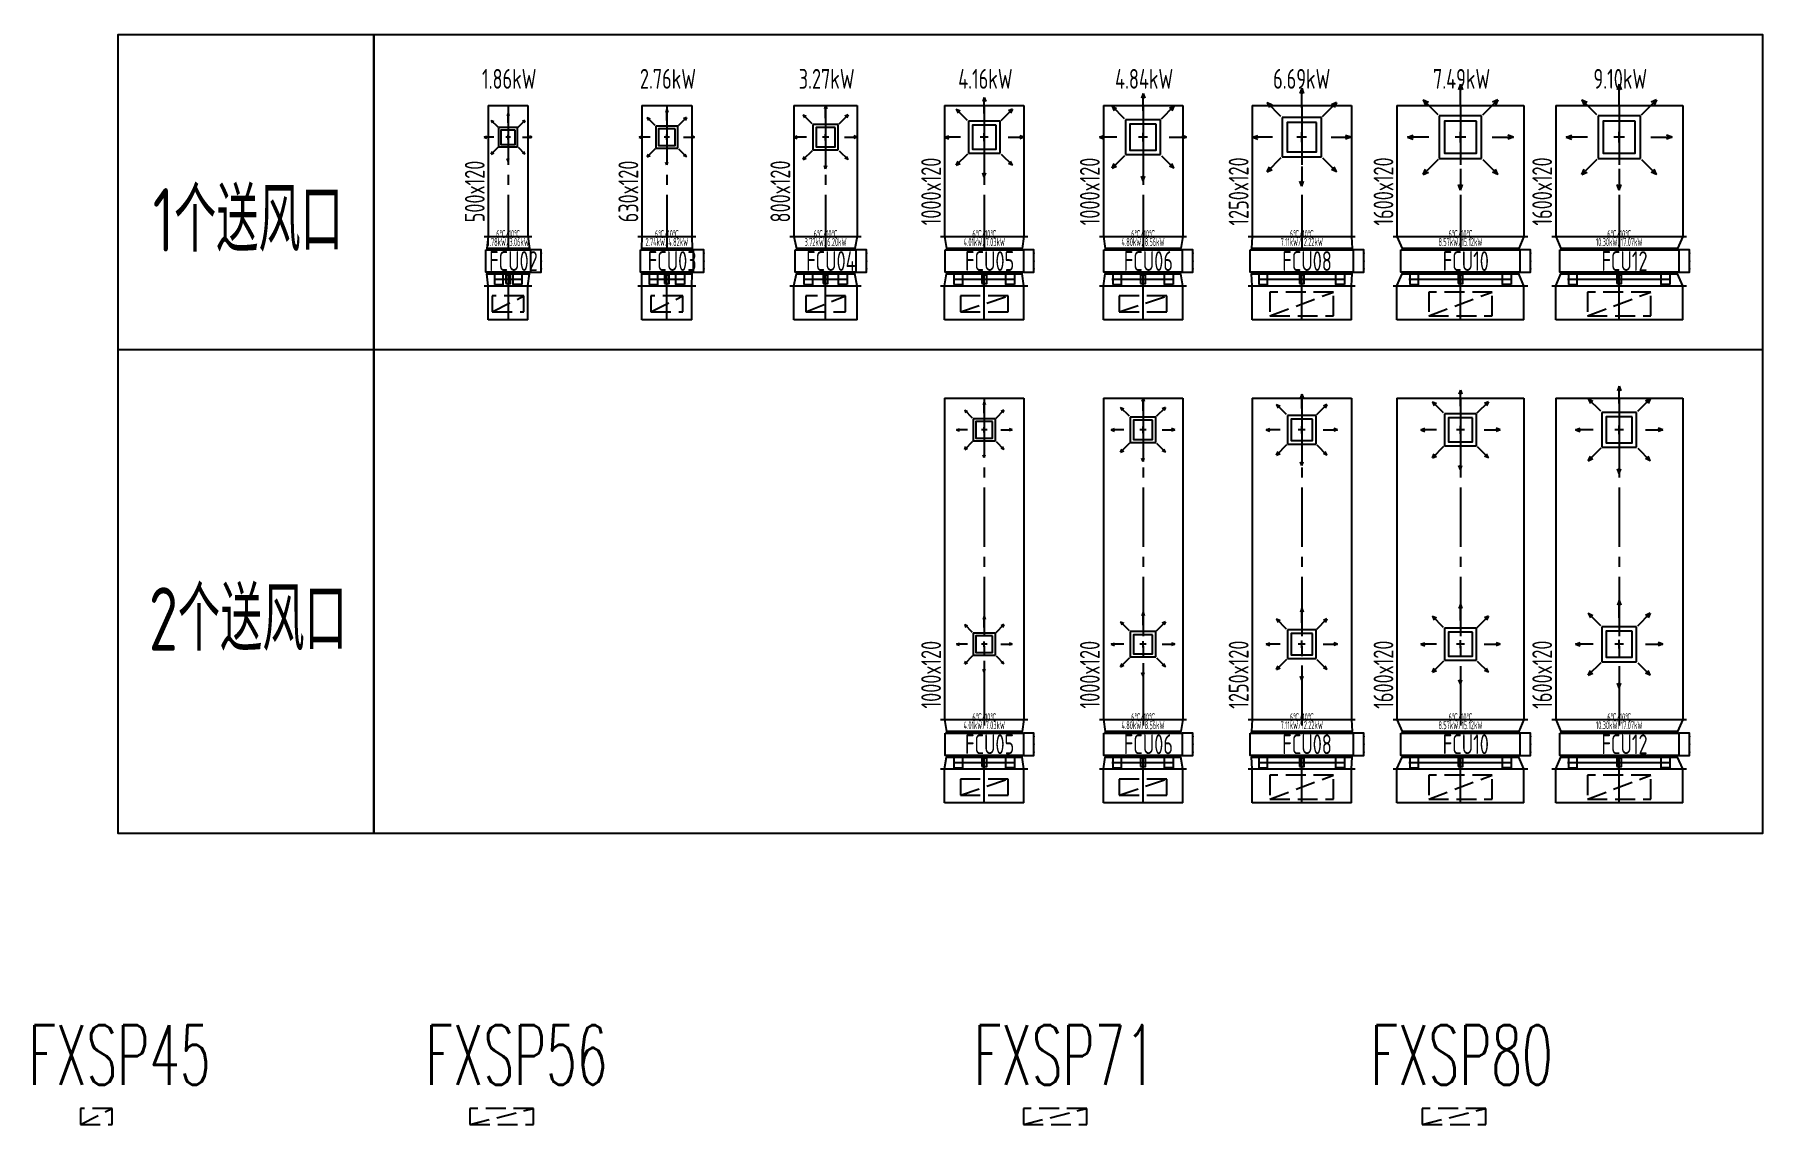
# Model space of a CAD drawing. Extents: x -671963 to 2381076, y -56129 to 1796010.
# Drawn here: x 155897 to 177669, y -41506 to -27779 of the extents above; entities that cross this region are included whole.
import ezdxf
from ezdxf.enums import TextEntityAlignment as Align

# ---------------------------------------------------------------- set-up
doc = ezdxf.new("R2010")
doc.units = 0
doc.header["$LTSCALE"] = 1000
for name, pattern in [('CENTER2', [1.125, 0.75, -0.125, 0.125, -0.125]), ('DASH', [0.35, 0.25, -0.1]), ('HIDDEN', [9.525, 6.35, -3.175])]:
    doc.linetypes.add(name, pattern=pattern)
doc.layers.get('0').update_dxf_attribs({"linetype": 'CONTINUOUS'})
doc.layers.add('AI-注释', color=6, linetype='CONTINUOUS', plot=False)
doc.layers.add('H-DUCT-ACON-MID', color=252, linetype='CENTER2', plot=False)
for name, color, linetype in [('H-DAPP-AAPP', 3, 'CONTINUOUS'), ('H-DAPP-GRIL', 11, 'CONTINUOUS'), ('H-DUCT-ACON', 2, 'CONTINUOUS'), ('H-EQUP-FC', 4, 'CONTINUOUS'), ('M-A-TEXT', 3, 'CONTINUOUS')]:
    doc.layers.add(name, color=color, linetype=linetype)
doc.styles.add('M-TEXT1', font='tj-romans1.shx', dxfattribs={"width": 0.7, "bigfont": 'tj-hztxt1.shx'})
doc.styles.add('TH-STYLE3', font='tssdeng.shx', dxfattribs={"width": 0.8, "bigfont": 'tssdchn.shx'})

# ---------------------------------------------------------------- blocks, each defined once
blk = doc.blocks.new('AI-FCU')
blk.add_line((-182, -388), (182, -388))
for points in [[(-268, -19), (268, -19), (268, 0), (-268, 0)], [(-282, -19), (282, -19), (282, -302), (-282, -302)], [(282, -302), (416, -302), (416, -19), (282, -19)], [(-268, -321), (268, -321), (268, -302), (-268, -302)], [(-172, -456), (-62, -456), (-62, -321), (-172, -321)], [(-30, -441), (30, -441), (30, -336), (-30, -336)], [(172, -456), (62, -456), (62, -321), (172, -321)]]:
    blk.add_lwpolyline(points, close=True)
for p in [(416, -61), (416, -160), (416, -260)]:
    blk.add_point(p)
at = {"color": 3, "style": 'TH-STYLE3', "width": 0.7}
blk.add_text('FCU02', height=250, dxfattribs=at).set_placement((67, -160), align=Align.MIDDLE)
at = {"layer": 'AI-注释', "color": 6, "style": 'TH-STYLE3', "width": 0.5}
for tag, p in [('冷水温差/热水温差', (0, 180)), ('制冷量/制热量', (0, 80))]:
    blk.add_attdef(tag, text='', height=100, dxfattribs=at).set_placement(p, align=Align.MIDDLE)
blk = doc.blocks.new('*U127')
blk.add_line((-232, -388), (232, -388))
for points in [[(-318, -19), (318, -19), (318, 0), (-318, 0)], [(-332, -19), (332, -19), (332, -302), (-332, -302)], [(332, -302), (466, -302), (466, -19), (332, -19)], [(-318, -321), (318, -321), (318, -302), (-318, -302)], [(-222, -456), (-112, -456), (-112, -321), (-222, -321)], [(-30, -441), (30, -441), (30, -336), (-30, -336)], [(222, -456), (112, -456), (112, -321), (222, -321)]]:
    blk.add_lwpolyline(points, close=True)
for p in [(466, -61), (466, -160), (466, -260)]:
    blk.add_point(p)
at = {"color": 3, "style": 'TH-STYLE3', "width": 0.7}
blk.add_text('FCU03', height=250, dxfattribs=at).set_placement((67, -160), align=Align.MIDDLE)
at = {"layer": 'AI-注释', "color": 6, "style": 'TH-STYLE3', "width": 0.5}
for tag, p in [('冷水温差/热水温差', (0, 180)), ('制冷量/制热量', (0, 80))]:
    blk.add_attdef(tag, text='', height=100, dxfattribs=at).set_placement(p, align=Align.MIDDLE)
blk = doc.blocks.new('*U128')
blk.add_line((-282, -388), (282, -388))
for points in [[(-368, -19), (368, -19), (368, 0), (-368, 0)], [(-382, -19), (382, -19), (382, -302), (-382, -302)], [(382, -302), (516, -302), (516, -19), (382, -19)], [(-368, -321), (368, -321), (368, -302), (-368, -302)], [(-272, -456), (-162, -456), (-162, -321), (-272, -321)], [(-30, -441), (30, -441), (30, -336), (-30, -336)], [(272, -456), (162, -456), (162, -321), (272, -321)]]:
    blk.add_lwpolyline(points, close=True)
for p in [(516, -61), (516, -160), (516, -260)]:
    blk.add_point(p)
at = {"color": 3, "style": 'TH-STYLE3', "width": 0.7}
blk.add_text('FCU04', height=250, dxfattribs=at).set_placement((67, -160), align=Align.MIDDLE)
at = {"layer": 'AI-注释', "color": 6, "style": 'TH-STYLE3', "width": 0.5}
for tag, p in [('冷水温差/热水温差', (0, 180)), ('制冷量/制热量', (0, 80))]:
    blk.add_attdef(tag, text='', height=100, dxfattribs=at).set_placement(p, align=Align.MIDDLE)
blk = doc.blocks.new('*U129')
blk.add_line((-392, -388), (392, -388))
for points in [[(-478, -19), (478, -19), (478, 0), (-478, 0)], [(-492, -19), (492, -19), (492, -302), (-492, -302)], [(492, -302), (626, -302), (626, -19), (492, -19)], [(-478, -321), (478, -321), (478, -302), (-478, -302)], [(-382, -456), (-272, -456), (-272, -321), (-382, -321)], [(-30, -441), (30, -441), (30, -336), (-30, -336)], [(382, -456), (272, -456), (272, -321), (382, -321)]]:
    blk.add_lwpolyline(points, close=True)
for p in [(626, -61), (626, -160), (626, -260)]:
    blk.add_point(p)
at = {"color": 3, "style": 'TH-STYLE3', "width": 0.7}
blk.add_text('FCU05', height=250, dxfattribs=at).set_placement((67, -160), align=Align.MIDDLE)
at = {"layer": 'AI-注释', "color": 6, "style": 'TH-STYLE3', "width": 0.5}
for tag, p in [('冷水温差/热水温差', (0, 180)), ('制冷量/制热量', (0, 80))]:
    blk.add_attdef(tag, text='', height=100, dxfattribs=at).set_placement(p, align=Align.MIDDLE)
blk = doc.blocks.new('*U130')
blk.add_line((-392, -388), (392, -388))
for points in [[(-478, -19), (478, -19), (478, 0), (-478, 0)], [(-492, -19), (492, -19), (492, -302), (-492, -302)], [(492, -302), (626, -302), (626, -19), (492, -19)], [(-478, -321), (478, -321), (478, -302), (-478, -302)], [(-382, -456), (-272, -456), (-272, -321), (-382, -321)], [(-30, -441), (30, -441), (30, -336), (-30, -336)], [(382, -456), (272, -456), (272, -321), (382, -321)]]:
    blk.add_lwpolyline(points, close=True)
for p in [(626, -61), (626, -160), (626, -260)]:
    blk.add_point(p)
at = {"color": 3, "style": 'TH-STYLE3', "width": 0.7}
blk.add_text('FCU06', height=250, dxfattribs=at).set_placement((67, -160), align=Align.MIDDLE)
at = {"layer": 'AI-注释', "color": 6, "style": 'TH-STYLE3', "width": 0.5}
for tag, p in [('冷水温差/热水温差', (0, 180)), ('制冷量/制热量', (0, 80))]:
    blk.add_attdef(tag, text='', height=100, dxfattribs=at).set_placement(p, align=Align.MIDDLE)
blk = doc.blocks.new('*U131')
blk.add_line((-550, -388), (550, -388))
for points in [[(-635, -19), (635, -19), (635, 0), (-635, 0)], [(-650, -19), (650, -19), (650, -302), (-650, -302)], [(650, -302), (784, -302), (784, -19), (650, -19)], [(-635, -321), (635, -321), (635, -302), (-635, -302)], [(-540, -456), (-430, -456), (-430, -321), (-540, -321)], [(-30, -441), (30, -441), (30, -336), (-30, -336)], [(540, -456), (430, -456), (430, -321), (540, -321)]]:
    blk.add_lwpolyline(points, close=True)
for p in [(784, -61), (784, -160), (784, -260)]:
    blk.add_point(p)
at = {"color": 3, "style": 'TH-STYLE3', "width": 0.7}
blk.add_text('FCU08', height=250, dxfattribs=at).set_placement((67, -160), align=Align.MIDDLE)
at = {"layer": 'AI-注释', "color": 6, "style": 'TH-STYLE3', "width": 0.5}
for tag, p in [('冷水温差/热水温差', (0, 180)), ('制冷量/制热量', (0, 80))]:
    blk.add_attdef(tag, text='', height=100, dxfattribs=at).set_placement(p, align=Align.MIDDLE)
blk = doc.blocks.new('*U132')
blk.add_line((-650, -388), (650, -388))
for points in [[(-735, -19), (735, -19), (735, 0), (-735, 0)], [(-750, -19), (750, -19), (750, -302), (-750, -302)], [(750, -302), (884, -302), (884, -19), (750, -19)], [(-735, -321), (735, -321), (735, -302), (-735, -302)], [(-640, -456), (-530, -456), (-530, -321), (-640, -321)], [(-30, -441), (30, -441), (30, -336), (-30, -336)], [(640, -456), (530, -456), (530, -321), (640, -321)]]:
    blk.add_lwpolyline(points, close=True)
for p in [(884, -61), (884, -160), (884, -260)]:
    blk.add_point(p)
at = {"color": 3, "style": 'TH-STYLE3', "width": 0.7}
blk.add_text('FCU10', height=250, dxfattribs=at).set_placement((67, -160), align=Align.MIDDLE)
at = {"layer": 'AI-注释', "color": 6, "style": 'TH-STYLE3', "width": 0.5}
for tag, p in [('冷水温差/热水温差', (0, 180)), ('制冷量/制热量', (0, 80))]:
    blk.add_attdef(tag, text='', height=100, dxfattribs=at).set_placement(p, align=Align.MIDDLE)
blk = doc.blocks.new('*U133')
blk.add_line((-650, -388), (650, -388))
for points in [[(-735, -19), (735, -19), (735, 0), (-735, 0)], [(-750, -19), (750, -19), (750, -302), (-750, -302)], [(750, -302), (884, -302), (884, -19), (750, -19)], [(-735, -321), (735, -321), (735, -302), (-735, -302)], [(-640, -456), (-530, -456), (-530, -321), (-640, -321)], [(-30, -441), (30, -441), (30, -336), (-30, -336)], [(640, -456), (530, -456), (530, -321), (640, -321)]]:
    blk.add_lwpolyline(points, close=True)
for p in [(884, -61), (884, -160), (884, -260)]:
    blk.add_point(p)
at = {"color": 3, "style": 'TH-STYLE3', "width": 0.7}
blk.add_text('FCU12', height=250, dxfattribs=at).set_placement((67, -160), align=Align.MIDDLE)
at = {"layer": 'AI-注释', "color": 6, "style": 'TH-STYLE3', "width": 0.5}
for tag, p in [('冷水温差/热水温差', (0, 180)), ('制冷量/制热量', (0, 80))]:
    blk.add_attdef(tag, text='', height=100, dxfattribs=at).set_placement(p, align=Align.MIDDLE)
blk = doc.blocks.new('*U197')
for p, q in [((0, 300), (-11, 269)), ((0, 180), (0, 300)), ((0, 300), (11, 269)), ((-300, 0), (-269, 11)), ((-300, 0), (-269, -11)), ((-180, 0), (-300, 0)), ((-212, 212), (-198, 182)), ((-212, 212), (-182, 198)), ((-127, 127), (-212, 212)), ((-30, 0), (30, 0)), ((0, 30), (0, -30)), ((127, 127), (212, 212)), ((180, 0), (300, 0)), ((212, 212), (182, 198)), ((212, 212), (198, 182)), ((300, 0), (269, 11)), ((300, 0), (269, -11)), ((-127, -127), (-212, -212)), ((-212, -212), (-198, -182)), ((-212, -212), (-182, -198)), ((0, -180), (0, -300)), ((127, -127), (212, -212)), ((212, -212), (182, -198)), ((212, -212), (198, -182)), ((0, -300), (-11, -269)), ((0, -300), (11, -269))]:
    blk.add_line(p, q)
at = {"linetype": 'HIDDEN'}
blk.add_lwpolyline([(-120, -120), (120, -120), (120, 120), (-120, 120)], close=True, dxfattribs=at)
blk.add_lwpolyline([(-90, -90), (90, -90), (90, 90), (-90, 90)], close=True)
at = {"layer": 'AI-注释', "style": 'TH-STYLE3', "width": 0.7}
blk.add_attdef('风量', text='', height=100, dxfattribs=at).set_placement((0, 0), align=Align.MIDDLE_CENTER)
blk = doc.blocks.new('*U174')
at = {"linetype": 'DASH'}
blk.add_line((-200, -100), (200, 100), dxfattribs=at)
blk.add_lwpolyline([(-200, -100), (200, -100), (200, 100), (-200, 100)], close=True, dxfattribs=at)
at = {"layer": 'AI-注释', "style": 'TH-STYLE3', "width": 0.7}
blk.add_attdef('风量', text='', height=100, dxfattribs=at).set_placement((0, 0), align=Align.MIDDLE_CENTER)
blk = doc.blocks.new('*U196')
for p, q in [((-247, 247), (-231, 212)), ((-247, 247), (-212, 231)), ((-148, 148), (-247, 247)), ((0, 350), (-13, 313)), ((0, 210), (0, 350)), ((0, 350), (13, 313)), ((148, 148), (247, 247)), ((247, 247), (212, 231)), ((247, 247), (231, 212)), ((-350, 0), (-313, 13)), ((-350, 0), (-313, -13)), ((-210, 0), (-350, 0)), ((-35, 0), (35, 0)), ((0, 35), (0, -35)), ((210, 0), (350, 0)), ((350, 0), (313, 13)), ((350, 0), (313, -13)), ((-148, -148), (-247, -247)), ((-247, -247), (-231, -212)), ((0, -210), (0, -350)), ((148, -148), (247, -247)), ((247, -247), (231, -212)), ((-247, -247), (-212, -231)), ((0, -350), (-13, -313)), ((0, -350), (13, -313)), ((247, -247), (212, -231))]:
    blk.add_line(p, q)
at = {"linetype": 'HIDDEN'}
blk.add_lwpolyline([(-140, -140), (140, -140), (140, 140), (-140, 140)], close=True, dxfattribs=at)
blk.add_lwpolyline([(-105, -105), (105, -105), (105, 105), (-105, 105)], close=True)
at = {"layer": 'AI-注释', "style": 'TH-STYLE3', "width": 0.7}
blk.add_attdef('风量', text='', height=100, dxfattribs=at).set_placement((0, 0), align=Align.MIDDLE_CENTER)
blk = doc.blocks.new('*U176')
at = {"linetype": 'DASH'}
blk.add_line((-200, -100), (200, 100), dxfattribs=at)
blk.add_lwpolyline([(-200, -100), (200, -100), (200, 100), (-200, 100)], close=True, dxfattribs=at)
at = {"layer": 'AI-注释', "style": 'TH-STYLE3', "width": 0.7}
blk.add_attdef('风量', text='', height=100, dxfattribs=at).set_placement((0, 0), align=Align.MIDDLE_CENTER)
blk = doc.blocks.new('*U177')
for p, q in [((-283, 283), (-264, 243)), ((-283, 283), (-243, 264)), ((-170, 170), (-283, 283)), ((0, 400), (-15, 358)), ((0, 240), (0, 400)), ((0, 400), (15, 358)), ((170, 170), (283, 283)), ((283, 283), (243, 264)), ((283, 283), (264, 243)), ((-400, 0), (-358, 15)), ((-400, 0), (-358, -15)), ((-240, 0), (-400, 0)), ((-40, 0), (40, 0)), ((0, 40), (0, -40)), ((240, 0), (400, 0)), ((400, 0), (358, 15)), ((400, 0), (358, -15)), ((-170, -170), (-283, -283)), ((170, -170), (283, -283)), ((-283, -283), (-264, -243)), ((-283, -283), (-243, -264)), ((0, -400), (-15, -358)), ((0, -240), (0, -400)), ((0, -400), (15, -358)), ((283, -283), (243, -264)), ((283, -283), (264, -243))]:
    blk.add_line(p, q)
at = {"linetype": 'HIDDEN'}
blk.add_lwpolyline([(-160, -160), (160, -160), (160, 160), (-160, 160)], close=True, dxfattribs=at)
blk.add_lwpolyline([(-120, -120), (120, -120), (120, 120), (-120, 120)], close=True)
at = {"layer": 'AI-注释', "style": 'TH-STYLE3', "width": 0.7}
blk.add_attdef('风量', text='', height=100, dxfattribs=at).set_placement((0, 0), align=Align.MIDDLE_CENTER)
blk = doc.blocks.new('*U175')
at = {"linetype": 'DASH'}
blk.add_line((-250, -100), (250, 100), dxfattribs=at)
blk.add_lwpolyline([(-250, -100), (250, -100), (250, 100), (-250, 100)], close=True, dxfattribs=at)
at = {"layer": 'AI-注释', "style": 'TH-STYLE3', "width": 0.7}
blk.add_attdef('风量', text='', height=100, dxfattribs=at).set_placement((0, 0), align=Align.MIDDLE_CENTER)
blk = doc.blocks.new('*U193')
for p, q in [((0, 500), (-19, 448)), ((0, 300), (0, 500)), ((0, 500), (19, 448)), ((-354, 354), (-330, 303)), ((-354, 354), (-303, 330)), ((-212, 212), (-354, 354)), ((212, 212), (354, 354)), ((354, 354), (303, 330)), ((354, 354), (330, 303)), ((-500, 0), (-448, 19)), ((-500, 0), (-448, -19)), ((-300, 0), (-500, 0)), ((-50, 0), (50, 0)), ((0, 50), (0, -50)), ((300, 0), (500, 0)), ((500, 0), (448, 19)), ((500, 0), (448, -19)), ((-212, -212), (-354, -354)), ((212, -212), (354, -354)), ((-354, -354), (-330, -303)), ((-354, -354), (-303, -330)), ((0, -300), (0, -500)), ((354, -354), (303, -330)), ((354, -354), (330, -303)), ((0, -500), (-19, -448)), ((0, -500), (19, -448))]:
    blk.add_line(p, q)
at = {"linetype": 'HIDDEN'}
blk.add_lwpolyline([(-200, -200), (200, -200), (200, 200), (-200, 200)], close=True, dxfattribs=at)
blk.add_lwpolyline([(-150, -150), (150, -150), (150, 150), (-150, 150)], close=True)
at = {"layer": 'AI-注释', "style": 'TH-STYLE3', "width": 0.7}
blk.add_attdef('风量', text='', height=100, dxfattribs=at).set_placement((0, 0), align=Align.MIDDLE_CENTER)
blk = doc.blocks.new('*U181')
for p, q in [((0, 550), (-21, 492)), ((0, 330), (0, 550)), ((0, 550), (21, 492)), ((-389, 389), (-363, 333)), ((-389, 389), (-333, 363)), ((-233, 233), (-389, 389)), ((233, 233), (389, 389)), ((389, 389), (333, 363)), ((389, 389), (363, 333)), ((-550, 0), (-492, 21)), ((-550, 0), (-492, -21)), ((-330, 0), (-550, 0)), ((-55, 0), (55, 0)), ((0, 55), (0, -55)), ((330, 0), (550, 0)), ((550, 0), (492, 21)), ((550, 0), (492, -21)), ((-233, -233), (-389, -389)), ((-389, -389), (-363, -333)), ((-389, -389), (-333, -363)), ((0, -330), (0, -550)), ((233, -233), (389, -389)), ((389, -389), (333, -363)), ((389, -389), (363, -333)), ((0, -550), (-21, -492)), ((0, -550), (21, -492))]:
    blk.add_line(p, q)
at = {"linetype": 'HIDDEN'}
blk.add_lwpolyline([(-220, -220), (220, -220), (220, 220), (-220, 220)], close=True, dxfattribs=at)
blk.add_lwpolyline([(-165, -165), (165, -165), (165, 165), (-165, 165)], close=True)
at = {"layer": 'AI-注释', "style": 'TH-STYLE3', "width": 0.7}
blk.add_attdef('风量', text='', height=100, dxfattribs=at).set_placement((0, 0), align=Align.MIDDLE_CENTER)
blk = doc.blocks.new('*U178')
for p, q in [((-436, 436), (-407, 374)), ((-436, 436), (-374, 407)), ((-262, 262), (-436, 436)), ((0, 617), (-23, 552)), ((0, 370), (0, 617)), ((0, 617), (23, 552)), ((262, 262), (436, 436)), ((436, 436), (374, 407)), ((436, 436), (407, 374)), ((-617, 0), (-552, 23)), ((-617, 0), (-552, -23)), ((-370, 0), (-617, 0)), ((-62, 0), (62, 0)), ((0, 62), (0, -62)), ((370, 0), (617, 0)), ((617, 0), (552, 23)), ((617, 0), (552, -23)), ((-262, -262), (-436, -436)), ((-436, -436), (-407, -374)), ((-436, -436), (-374, -407)), ((0, -370), (0, -617)), ((262, -262), (436, -436)), ((436, -436), (374, -407)), ((436, -436), (407, -374)), ((0, -617), (-23, -552)), ((0, -617), (23, -552))]:
    blk.add_line(p, q)
at = {"linetype": 'HIDDEN'}
blk.add_lwpolyline([(-247, -247), (247, -247), (247, 247), (-247, 247)], close=True, dxfattribs=at)
blk.add_lwpolyline([(-185, -185), (185, -185), (185, 185), (-185, 185)], close=True)
at = {"layer": 'AI-注释', "style": 'TH-STYLE3', "width": 0.7}
blk.add_attdef('风量', text='', height=100, dxfattribs=at).set_placement((0, 0), align=Align.MIDDLE_CENTER)
blk = doc.blocks.new('*U182')
for p, q in [((0, 667), (-25, 597)), ((0, 400), (0, 667)), ((0, 667), (25, 597)), ((-471, 471), (-440, 404)), ((-471, 471), (-404, 440)), ((-283, 283), (-471, 471)), ((283, 283), (471, 471)), ((471, 471), (404, 440)), ((471, 471), (440, 404)), ((-667, 0), (-597, 25)), ((-667, 0), (-597, -25)), ((-400, 0), (-667, 0)), ((-67, 0), (67, 0)), ((0, 67), (0, -67)), ((400, 0), (667, 0)), ((667, 0), (597, 25)), ((667, 0), (597, -25)), ((-283, -283), (-471, -471)), ((-471, -471), (-440, -404)), ((0, -400), (0, -667)), ((283, -283), (471, -471)), ((471, -471), (440, -404)), ((-471, -471), (-404, -440)), ((0, -667), (-25, -597)), ((0, -667), (25, -597)), ((471, -471), (404, -440))]:
    blk.add_line(p, q)
at = {"linetype": 'HIDDEN'}
blk.add_lwpolyline([(-267, -267), (267, -267), (267, 267), (-267, 267)], close=True, dxfattribs=at)
blk.add_lwpolyline([(-200, -200), (200, -200), (200, 200), (-200, 200)], close=True)
at = {"layer": 'AI-注释', "style": 'TH-STYLE3', "width": 0.7}
blk.add_attdef('风量', text='', height=100, dxfattribs=at).set_placement((0, 0), align=Align.MIDDLE_CENTER)
blk = doc.blocks.new('*U179')
for p, q in [((0, 667), (-25, 597)), ((0, 400), (0, 667)), ((0, 667), (25, 597)), ((-471, 471), (-440, 404)), ((-471, 471), (-404, 440)), ((-283, 283), (-471, 471)), ((283, 283), (471, 471)), ((471, 471), (404, 440)), ((471, 471), (440, 404)), ((-667, 0), (-597, 25)), ((-667, 0), (-597, -25)), ((-400, 0), (-667, 0)), ((-67, 0), (67, 0)), ((0, 67), (0, -67)), ((400, 0), (667, 0)), ((667, 0), (597, 25)), ((667, 0), (597, -25)), ((-283, -283), (-471, -471)), ((-471, -471), (-440, -404)), ((0, -400), (0, -667)), ((283, -283), (471, -471)), ((471, -471), (440, -404)), ((-471, -471), (-404, -440)), ((0, -667), (-25, -597)), ((0, -667), (25, -597)), ((471, -471), (404, -440))]:
    blk.add_line(p, q)
at = {"linetype": 'HIDDEN'}
blk.add_lwpolyline([(-267, -267), (267, -267), (267, 267), (-267, 267)], close=True, dxfattribs=at)
blk.add_lwpolyline([(-200, -200), (200, -200), (200, 200), (-200, 200)], close=True)
at = {"layer": 'AI-注释', "style": 'TH-STYLE3', "width": 0.7}
blk.add_attdef('风量', text='', height=100, dxfattribs=at).set_placement((0, 0), align=Align.MIDDLE_CENTER)
blk = doc.blocks.new('*U180')
at = {"linetype": 'DASH'}
blk.add_line((-300, -100), (300, 100), dxfattribs=at)
blk.add_lwpolyline([(-300, -100), (300, -100), (300, 100), (-300, 100)], close=True, dxfattribs=at)
at = {"layer": 'AI-注释', "style": 'TH-STYLE3', "width": 0.7}
blk.add_attdef('风量', text='', height=100, dxfattribs=at).set_placement((0, 0), align=Align.MIDDLE_CENTER)
blk = doc.blocks.new('*U183')
at = {"linetype": 'DASH'}
blk.add_line((-300, -100), (300, 100), dxfattribs=at)
blk.add_lwpolyline([(-300, -100), (300, -100), (300, 100), (-300, 100)], close=True, dxfattribs=at)
at = {"layer": 'AI-注释', "style": 'TH-STYLE3', "width": 0.7}
blk.add_attdef('风量', text='', height=100, dxfattribs=at).set_placement((0, 0), align=Align.MIDDLE_CENTER)
blk = doc.blocks.new('*U184')
at = {"linetype": 'DASH'}
blk.add_line((-400, -150), (400, 150), dxfattribs=at)
blk.add_lwpolyline([(-400, -150), (400, -150), (400, 150), (-400, 150)], close=True, dxfattribs=at)
at = {"layer": 'AI-注释', "style": 'TH-STYLE3', "width": 0.7}
blk.add_attdef('风量', text='', height=100, dxfattribs=at).set_placement((0, 0), align=Align.MIDDLE_CENTER)
blk = doc.blocks.new('*U194')
at = {"linetype": 'DASH'}
blk.add_line((-400, -150), (400, 150), dxfattribs=at)
blk.add_lwpolyline([(-400, -150), (400, -150), (400, 150), (-400, 150)], close=True, dxfattribs=at)
at = {"layer": 'AI-注释', "style": 'TH-STYLE3', "width": 0.7}
blk.add_attdef('风量', text='', height=100, dxfattribs=at).set_placement((0, 0), align=Align.MIDDLE_CENTER)
blk = doc.blocks.new('*U195')
at = {"linetype": 'DASH'}
blk.add_line((-400, -150), (400, 150), dxfattribs=at)
blk.add_lwpolyline([(-400, -150), (400, -150), (400, 150), (-400, 150)], close=True, dxfattribs=at)
at = {"layer": 'AI-注释', "style": 'TH-STYLE3', "width": 0.7}
blk.add_attdef('风量', text='', height=100, dxfattribs=at).set_placement((0, 0), align=Align.MIDDLE_CENTER)
blk = doc.blocks.new('*U185')
for p, q in [((-283, 283), (-264, 243)), ((-283, 283), (-243, 264)), ((-170, 170), (-283, 283)), ((0, 400), (-15, 358)), ((0, 240), (0, 400)), ((0, 400), (15, 358)), ((170, 170), (283, 283)), ((283, 283), (243, 264)), ((283, 283), (264, 243)), ((-400, 0), (-358, 15)), ((-400, 0), (-358, -15)), ((-240, 0), (-400, 0)), ((-40, 0), (40, 0)), ((0, 40), (0, -40)), ((240, 0), (400, 0)), ((400, 0), (358, 15)), ((400, 0), (358, -15)), ((-170, -170), (-283, -283)), ((170, -170), (283, -283)), ((-283, -283), (-264, -243)), ((-283, -283), (-243, -264)), ((0, -400), (-15, -358)), ((0, -240), (0, -400)), ((0, -400), (15, -358)), ((283, -283), (243, -264)), ((283, -283), (264, -243))]:
    blk.add_line(p, q)
at = {"linetype": 'HIDDEN'}
blk.add_lwpolyline([(-160, -160), (160, -160), (160, 160), (-160, 160)], close=True, dxfattribs=at)
blk.add_lwpolyline([(-120, -120), (120, -120), (120, 120), (-120, 120)], close=True)
at = {"layer": 'AI-注释', "style": 'TH-STYLE3', "width": 0.7}
blk.add_attdef('风量', text='', height=100, dxfattribs=at).set_placement((0, 0), align=Align.MIDDLE_CENTER)
blk = doc.blocks.new('*U186')
for p, q in [((0, 450), (-17, 403)), ((0, 270), (0, 450)), ((0, 450), (17, 403)), ((-318, 318), (-297, 273)), ((-318, 318), (-273, 297)), ((-191, 191), (-318, 318)), ((191, 191), (318, 318)), ((318, 318), (273, 297)), ((318, 318), (297, 273)), ((-450, 0), (-403, 17)), ((-450, 0), (-403, -17)), ((-270, 0), (-450, 0)), ((-45, 0), (45, 0)), ((0, 45), (0, -45)), ((270, 0), (450, 0)), ((450, 0), (403, 17)), ((450, 0), (403, -17)), ((-191, -191), (-318, -318)), ((191, -191), (318, -318)), ((-318, -318), (-297, -273)), ((-318, -318), (-273, -297)), ((0, -450), (-17, -403)), ((0, -270), (0, -450)), ((0, -450), (17, -403)), ((318, -318), (273, -297)), ((318, -318), (297, -273))]:
    blk.add_line(p, q)
at = {"linetype": 'HIDDEN'}
blk.add_lwpolyline([(-180, -180), (180, -180), (180, 180), (-180, 180)], close=True, dxfattribs=at)
blk.add_lwpolyline([(-135, -135), (135, -135), (135, 135), (-135, 135)], close=True)
at = {"layer": 'AI-注释', "style": 'TH-STYLE3', "width": 0.7}
blk.add_attdef('风量', text='', height=100, dxfattribs=at).set_placement((0, 0), align=Align.MIDDLE_CENTER)
blk = doc.blocks.new('*U187')
for p, q in [((0, 500), (-19, 448)), ((0, 300), (0, 500)), ((0, 500), (19, 448)), ((-354, 354), (-330, 303)), ((-354, 354), (-303, 330)), ((-212, 212), (-354, 354)), ((212, 212), (354, 354)), ((354, 354), (303, 330)), ((354, 354), (330, 303)), ((-500, 0), (-448, 19)), ((-500, 0), (-448, -19)), ((-300, 0), (-500, 0)), ((-50, 0), (50, 0)), ((0, 50), (0, -50)), ((300, 0), (500, 0)), ((500, 0), (448, 19)), ((500, 0), (448, -19)), ((-212, -212), (-354, -354)), ((212, -212), (354, -354)), ((-354, -354), (-330, -303)), ((-354, -354), (-303, -330)), ((0, -300), (0, -500)), ((354, -354), (303, -330)), ((354, -354), (330, -303)), ((0, -500), (-19, -448)), ((0, -500), (19, -448))]:
    blk.add_line(p, q)
at = {"linetype": 'HIDDEN'}
blk.add_lwpolyline([(-200, -200), (200, -200), (200, 200), (-200, 200)], close=True, dxfattribs=at)
blk.add_lwpolyline([(-150, -150), (150, -150), (150, 150), (-150, 150)], close=True)
at = {"layer": 'AI-注释', "style": 'TH-STYLE3', "width": 0.7}
blk.add_attdef('风量', text='', height=100, dxfattribs=at).set_placement((0, 0), align=Align.MIDDLE_CENTER)
blk = doc.blocks.new('*U188')
at = {"linetype": 'DASH'}
blk.add_line((-300, -100), (300, 100), dxfattribs=at)
blk.add_lwpolyline([(-300, -100), (300, -100), (300, 100), (-300, 100)], close=True, dxfattribs=at)
at = {"layer": 'AI-注释', "style": 'TH-STYLE3', "width": 0.7}
blk.add_attdef('风量', text='', height=100, dxfattribs=at).set_placement((0, 0), align=Align.MIDDLE_CENTER)
blk = doc.blocks.new('*U189')
at = {"linetype": 'DASH'}
blk.add_line((-300, -100), (300, 100), dxfattribs=at)
blk.add_lwpolyline([(-300, -100), (300, -100), (300, 100), (-300, 100)], close=True, dxfattribs=at)
at = {"layer": 'AI-注释', "style": 'TH-STYLE3', "width": 0.7}
blk.add_attdef('风量', text='', height=100, dxfattribs=at).set_placement((0, 0), align=Align.MIDDLE_CENTER)
blk = doc.blocks.new('*U190')
at = {"linetype": 'DASH'}
blk.add_line((-400, -150), (400, 150), dxfattribs=at)
blk.add_lwpolyline([(-400, -150), (400, -150), (400, 150), (-400, 150)], close=True, dxfattribs=at)
at = {"layer": 'AI-注释', "style": 'TH-STYLE3', "width": 0.7}
blk.add_attdef('风量', text='', height=100, dxfattribs=at).set_placement((0, 0), align=Align.MIDDLE_CENTER)
blk = doc.blocks.new('*U191')
at = {"linetype": 'DASH'}
blk.add_line((-400, -150), (400, 150), dxfattribs=at)
blk.add_lwpolyline([(-400, -150), (400, -150), (400, 150), (-400, 150)], close=True, dxfattribs=at)
at = {"layer": 'AI-注释', "style": 'TH-STYLE3', "width": 0.7}
blk.add_attdef('风量', text='', height=100, dxfattribs=at).set_placement((0, 0), align=Align.MIDDLE_CENTER)
blk = doc.blocks.new('*U192')
at = {"linetype": 'DASH'}
blk.add_line((-400, -150), (400, 150), dxfattribs=at)
blk.add_lwpolyline([(-400, -150), (400, -150), (400, 150), (-400, 150)], close=True, dxfattribs=at)
at = {"layer": 'AI-注释', "style": 'TH-STYLE3', "width": 0.7}
blk.add_attdef('风量', text='', height=100, dxfattribs=at).set_placement((0, 0), align=Align.MIDDLE_CENTER)
blk = doc.blocks.new('*U198')
for p, q in [((-283, 283), (-264, 243)), ((-283, 283), (-243, 264)), ((-170, 170), (-283, 283)), ((0, 400), (-15, 358)), ((0, 240), (0, 400)), ((0, 400), (15, 358)), ((170, 170), (283, 283)), ((283, 283), (243, 264)), ((283, 283), (264, 243)), ((-400, 0), (-358, 15)), ((-400, 0), (-358, -15)), ((-240, 0), (-400, 0)), ((-40, 0), (40, 0)), ((0, 40), (0, -40)), ((240, 0), (400, 0)), ((400, 0), (358, 15)), ((400, 0), (358, -15)), ((-170, -170), (-283, -283)), ((170, -170), (283, -283)), ((-283, -283), (-264, -243)), ((-283, -283), (-243, -264)), ((0, -400), (-15, -358)), ((0, -240), (0, -400)), ((0, -400), (15, -358)), ((283, -283), (243, -264)), ((283, -283), (264, -243))]:
    blk.add_line(p, q)
at = {"linetype": 'HIDDEN'}
blk.add_lwpolyline([(-160, -160), (160, -160), (160, 160), (-160, 160)], close=True, dxfattribs=at)
blk.add_lwpolyline([(-120, -120), (120, -120), (120, 120), (-120, 120)], close=True)
at = {"layer": 'AI-注释', "style": 'TH-STYLE3', "width": 0.7}
blk.add_attdef('风量', text='', height=100, dxfattribs=at).set_placement((0, 0), align=Align.MIDDLE_CENTER)
blk = doc.blocks.new('*U199')
for p, q in [((0, 450), (-17, 403)), ((0, 270), (0, 450)), ((0, 450), (17, 403)), ((-318, 318), (-297, 273)), ((-318, 318), (-273, 297)), ((-191, 191), (-318, 318)), ((191, 191), (318, 318)), ((318, 318), (273, 297)), ((318, 318), (297, 273)), ((-450, 0), (-403, 17)), ((-450, 0), (-403, -17)), ((-270, 0), (-450, 0)), ((-45, 0), (45, 0)), ((0, 45), (0, -45)), ((270, 0), (450, 0)), ((450, 0), (403, 17)), ((450, 0), (403, -17)), ((-191, -191), (-318, -318)), ((191, -191), (318, -318)), ((-318, -318), (-297, -273)), ((-318, -318), (-273, -297)), ((0, -450), (-17, -403)), ((0, -270), (0, -450)), ((0, -450), (17, -403)), ((318, -318), (273, -297)), ((318, -318), (297, -273))]:
    blk.add_line(p, q)
at = {"linetype": 'HIDDEN'}
blk.add_lwpolyline([(-180, -180), (180, -180), (180, 180), (-180, 180)], close=True, dxfattribs=at)
blk.add_lwpolyline([(-135, -135), (135, -135), (135, 135), (-135, 135)], close=True)
at = {"layer": 'AI-注释', "style": 'TH-STYLE3', "width": 0.7}
blk.add_attdef('风量', text='', height=100, dxfattribs=at).set_placement((0, 0), align=Align.MIDDLE_CENTER)
blk = doc.blocks.new('*U200')
for p, q in [((0, 500), (-19, 448)), ((0, 300), (0, 500)), ((0, 500), (19, 448)), ((-354, 354), (-330, 303)), ((-354, 354), (-303, 330)), ((-212, 212), (-354, 354)), ((212, 212), (354, 354)), ((354, 354), (303, 330)), ((354, 354), (330, 303)), ((-500, 0), (-448, 19)), ((-500, 0), (-448, -19)), ((-300, 0), (-500, 0)), ((-50, 0), (50, 0)), ((0, 50), (0, -50)), ((300, 0), (500, 0)), ((500, 0), (448, 19)), ((500, 0), (448, -19)), ((-212, -212), (-354, -354)), ((212, -212), (354, -354)), ((-354, -354), (-330, -303)), ((-354, -354), (-303, -330)), ((0, -300), (0, -500)), ((354, -354), (303, -330)), ((354, -354), (330, -303)), ((0, -500), (-19, -448)), ((0, -500), (19, -448))]:
    blk.add_line(p, q)
at = {"linetype": 'HIDDEN'}
blk.add_lwpolyline([(-200, -200), (200, -200), (200, 200), (-200, 200)], close=True, dxfattribs=at)
blk.add_lwpolyline([(-150, -150), (150, -150), (150, 150), (-150, 150)], close=True)
at = {"layer": 'AI-注释', "style": 'TH-STYLE3', "width": 0.7}
blk.add_attdef('风量', text='', height=100, dxfattribs=at).set_placement((0, 0), align=Align.MIDDLE_CENTER)
blk = doc.blocks.new('*U206')
at = {"linetype": 'DASH'}
blk.add_line((-400, -100), (400, 100), dxfattribs=at)
blk.add_lwpolyline([(-400, -100), (400, -100), (400, 100), (-400, 100)], close=True, dxfattribs=at)
at = {"layer": 'AI-注释', "style": 'TH-STYLE3', "width": 0.7}
blk.add_attdef('风量', text='', height=100, dxfattribs=at).set_placement((0, 0), align=Align.MIDDLE_CENTER)

msp = doc.modelspace()

# ---------------------------------------------------------------- linework, layer by layer
for p, q in [((160171.1996, -31749.3984), (156951.2831, -31749.3984)), ((177668.5519, -31749.3984), (160171.1996, -31749.3984))]:
    msp.add_line(p, q)
for points in [[(160171.1996, -37839.7233), (156951.2831, -37839.7233), (156951.2831, -27779.26), (160171.1996, -27779.26)], [(160171.1996, -27779.26), (177668.5519, -27779.26), (177668.5519, -37839.7233), (160171.1996, -37839.7233)]]:
    msp.add_lwpolyline(points, close=True)
at = {"layer": 'H-DAPP-AAPP'}
for p, q in [((161563.5892, -30321.7229), (162163.5892, -30321.7229)), ((163498.5892, -30321.7229), (164228.5892, -30321.7229)), ((165413.5892, -30321.7229), (166313.5892, -30321.7229)), ((167313.5892, -30321.7229), (168413.5892, -30321.7229)), ((169313.5892, -30321.7229), (170413.5892, -30321.7229)), ((171188.5892, -30321.7229), (172538.5892, -30321.7229)), ((173013.5892, -30321.7229), (174713.5892, -30321.7229)), ((175013.5892, -30321.7229), (176713.5892, -30321.7229)), ((161563.5892, -30942.7229), (162163.5892, -30942.7229)), ((163498.5892, -30942.7229), (164228.5892, -30942.7229)), ((165413.5892, -30942.7229), (166313.5892, -30942.7229)), ((167313.5892, -30942.7229), (168413.5892, -30942.7229)), ((169313.5892, -30942.7229), (170413.5892, -30942.7229)), ((171188.5892, -30942.7229), (172538.5892, -30942.7229)), ((173013.5892, -30942.7229), (174713.5892, -30942.7229)), ((175013.5892, -30942.7229), (176713.5892, -30942.7229)), ((167313.5892, -36407.4484), (168413.5892, -36407.4484)), ((169313.5892, -36407.4484), (170413.5892, -36407.4484)), ((171188.5892, -36407.4484), (172538.5892, -36407.4484)), ((173013.5892, -36407.4484), (174713.5892, -36407.4484)), ((175013.5892, -36407.4484), (176713.5892, -36407.4484)), ((167313.5892, -37028.4484), (168413.5892, -37028.4484)), ((169313.5892, -37028.4484), (170413.5892, -37028.4484)), ((171188.5892, -37028.4484), (172538.5892, -37028.4484)), ((173013.5892, -37028.4484), (174713.5892, -37028.4484)), ((175013.5892, -37028.4484), (176713.5892, -37028.4484))]:
    msp.add_line(p, q, dxfattribs=at)
at = {"layer": 'H-DUCT-ACON'}
for p, q in [((161613.5892, -28671.7229), (161613.5892, -30321.7229)), ((161613.5892, -28671.7229), (162113.5892, -28671.7229)), ((162113.5892, -28671.7229), (162113.5892, -30321.7229)), ((163548.5892, -28671.7229), (163548.5892, -30321.7229)), ((163548.5892, -28671.7229), (164178.5892, -28671.7229)), ((164178.5892, -28671.7229), (164178.5892, -30321.7229)), ((165463.5892, -28671.7229), (165463.5892, -30321.7229)), ((165463.5892, -28671.7229), (166263.5892, -28671.7229)), ((166263.5892, -28671.7229), (166263.5892, -30321.7229)), ((167363.5892, -28671.7229), (167363.5892, -30321.7229)), ((167363.5892, -28671.7229), (168363.5892, -28671.7229)), ((168363.5892, -28671.7229), (168363.5892, -30321.7229)), ((169363.5892, -28671.7229), (169363.5892, -30321.7229)), ((169363.5892, -28671.7229), (170363.5892, -28671.7229)), ((170363.5892, -28671.7229), (170363.5892, -30321.7229)), ((171238.5892, -28671.7229), (171238.5892, -30321.7229)), ((171238.5892, -28671.7229), (172488.5892, -28671.7229)), ((172488.5892, -28671.7229), (172488.5892, -30321.7229)), ((173063.5892, -28671.7229), (173063.5892, -30321.7229)), ((173063.5892, -28671.7229), (174663.5892, -28671.7229)), ((174663.5892, -28671.7229), (174663.5892, -30321.7229)), ((175063.5892, -28671.7229), (175063.5892, -30321.7229)), ((175063.5892, -28671.7229), (176663.5892, -28671.7229)), ((176663.5892, -28671.7229), (176663.5892, -30321.7229)), ((161613.5892, -30321.7229), (161596.0892, -30471.7229)), ((162113.5892, -30321.7229), (162131.0892, -30471.7229)), ((163548.5892, -30321.7229), (163546.0892, -30471.7229)), ((164178.5892, -30321.7229), (164181.0892, -30471.7229)), ((165463.5892, -30321.7229), (165496.0892, -30471.7229)), ((166263.5892, -30321.7229), (166231.0892, -30471.7229)), ((167363.5892, -30321.7229), (167386.0892, -30471.7229)), ((168363.5892, -30321.7229), (168341.0892, -30471.7229)), ((169363.5892, -30321.7229), (169386.0892, -30471.7229)), ((170363.5892, -30321.7229), (170341.0892, -30471.7229)), ((171238.5892, -30321.7229), (171228.5892, -30471.7229)), ((172488.5892, -30321.7229), (172498.5892, -30471.7229)), ((173063.5892, -30321.7229), (173128.5892, -30471.7229)), ((174663.5892, -30321.7229), (174598.5892, -30471.7229)), ((175063.5892, -30321.7229), (175128.5892, -30471.7229)), ((176663.5892, -30321.7229), (176598.5892, -30471.7229)), ((161613.5892, -30942.7229), (161596.0892, -30792.7229)), ((162113.5892, -30942.7229), (162131.0892, -30792.7229)), ((163548.5892, -30942.7229), (163548.5892, -30792.7229)), ((164178.5892, -30942.7229), (164181.0892, -30792.7229)), ((165463.5892, -30942.7229), (165496.0892, -30792.7229)), ((166263.5892, -30942.7229), (166231.0892, -30792.7229)), ((167363.5892, -30942.7229), (167386.0892, -30792.7229)), ((168363.5892, -30942.7229), (168341.0892, -30792.7229)), ((169363.5892, -30942.7229), (169386.0892, -30792.7229)), ((170363.5892, -30942.7229), (170341.0892, -30792.7229)), ((171238.5892, -30942.7229), (171228.5892, -30792.7229)), ((172488.5892, -30942.7229), (172498.5892, -30792.7229)), ((173063.5892, -30942.7229), (173128.5892, -30792.7229)), ((174663.5892, -30942.7229), (174598.5892, -30792.7229)), ((175063.5892, -30942.7229), (175128.5892, -30792.7229)), ((176663.5892, -30942.7229), (176598.5892, -30792.7229)), ((161613.5892, -31371.7229), (161613.5892, -30942.7229)), ((162113.5892, -31371.7229), (162113.5892, -30942.7229)), ((163548.5892, -31371.7229), (163548.5892, -30942.7229)), ((164178.5892, -31371.7229), (164178.5892, -30942.7229)), ((165463.5892, -31371.7229), (165463.5892, -30942.7229)), ((166263.5892, -31371.7229), (166263.5892, -30942.7229)), ((167363.5892, -31371.7229), (167363.5892, -30942.7229)), ((168363.5892, -31371.7229), (168363.5892, -30942.7229)), ((169363.5892, -31371.7229), (169363.5892, -30942.7229)), ((170363.5892, -31371.7229), (170363.5892, -30942.7229)), ((171238.5892, -31371.7229), (171238.5892, -30942.7229)), ((172488.5892, -31371.7229), (172488.5892, -30942.7229)), ((173063.5892, -31371.7229), (173063.5892, -30942.7229)), ((174663.5892, -31371.7229), (174663.5892, -30942.7229)), ((175063.5892, -31371.7229), (175063.5892, -30942.7229)), ((176663.5892, -31371.7229), (176663.5892, -30942.7229)), ((162113.5892, -31371.7229), (161613.5892, -31371.7229)), ((164178.5892, -31371.7229), (163548.5892, -31371.7229)), ((166263.5892, -31371.7229), (165463.5892, -31371.7229)), ((168363.5892, -31371.7229), (167363.5892, -31371.7229)), ((170363.5892, -31371.7229), (169363.5892, -31371.7229)), ((172488.5892, -31371.7229), (171238.5892, -31371.7229)), ((174663.5892, -31371.7229), (173063.5892, -31371.7229)), ((176663.5892, -31371.7229), (175063.5892, -31371.7229)), ((167363.5892, -32357.4484), (167363.5892, -36407.4484)), ((167363.5892, -32357.4484), (168363.5892, -32357.4484)), ((168363.5892, -32357.4484), (168363.5892, -36407.4484)), ((169363.5892, -32357.4484), (169363.5892, -36407.4484)), ((169363.5892, -32357.4484), (170363.5892, -32357.4484)), ((170363.5892, -32357.4484), (170363.5892, -36407.4484)), ((171238.5892, -32357.4484), (171238.5892, -36407.4484)), ((171238.5892, -32357.4484), (172488.5892, -32357.4484)), ((172488.5892, -32357.4484), (172488.5892, -36407.4484)), ((173063.5892, -32357.4484), (173063.5892, -36407.4484)), ((173063.5892, -32357.4484), (174663.5892, -32357.4484)), ((174663.5892, -32357.4484), (174663.5892, -36407.4484)), ((175063.5892, -32357.4484), (175063.5892, -36407.4484)), ((175063.5892, -32357.4484), (176663.5892, -32357.4484)), ((176663.5892, -32357.4484), (176663.5892, -36407.4484)), ((167363.5892, -36407.4484), (167386.0892, -36557.4484)), ((168363.5892, -36407.4484), (168341.0892, -36557.4484)), ((169363.5892, -36407.4484), (169386.0892, -36557.4484)), ((170363.5892, -36407.4484), (170341.0892, -36557.4484)), ((171238.5892, -36407.4484), (171228.5892, -36557.4484)), ((172488.5892, -36407.4484), (172498.5892, -36557.4484)), ((173063.5892, -36407.4484), (173128.5892, -36557.4484)), ((174663.5892, -36407.4484), (174598.5892, -36557.4484)), ((175063.5892, -36407.4484), (175128.5892, -36557.4484)), ((176663.5892, -36407.4484), (176598.5892, -36557.4484)), ((167363.5892, -37028.4484), (167386.0892, -36878.4484)), ((168363.5892, -37028.4484), (168341.0892, -36878.4484)), ((169363.5892, -37028.4484), (169386.0892, -36878.4484)), ((170363.5892, -37028.4484), (170341.0892, -36878.4484)), ((171238.5892, -37028.4484), (171228.5892, -36878.4484)), ((172488.5892, -37028.4484), (172498.5892, -36878.4484)), ((173063.5892, -37028.4484), (173128.5892, -36878.4484)), ((174663.5892, -37028.4484), (174598.5892, -36878.4484)), ((175063.5892, -37028.4484), (175128.5892, -36878.4484)), ((176663.5892, -37028.4484), (176598.5892, -36878.4484)), ((167363.5892, -37457.4484), (167363.5892, -37028.4484)), ((168363.5892, -37457.4484), (168363.5892, -37028.4484)), ((169363.5892, -37457.4484), (169363.5892, -37028.4484)), ((170363.5892, -37457.4484), (170363.5892, -37028.4484)), ((171238.5892, -37457.4484), (171238.5892, -37028.4484)), ((172488.5892, -37457.4484), (172488.5892, -37028.4484)), ((173063.5892, -37457.4484), (173063.5892, -37028.4484)), ((174663.5892, -37457.4484), (174663.5892, -37028.4484)), ((175063.5892, -37457.4484), (175063.5892, -37028.4484)), ((176663.5892, -37457.4484), (176663.5892, -37028.4484)), ((168363.5892, -37457.4484), (167363.5892, -37457.4484)), ((170363.5892, -37457.4484), (169363.5892, -37457.4484)), ((172488.5892, -37457.4484), (171238.5892, -37457.4484)), ((174663.5892, -37457.4484), (173063.5892, -37457.4484)), ((176663.5892, -37457.4484), (175063.5892, -37457.4484))]:
    msp.add_line(p, q, dxfattribs=at)
at = {"layer": 'H-DUCT-ACON-MID'}
for p, q in [((161863.5892, -28671.7229), (161863.5892, -30471.7229)), ((163863.5892, -28671.7229), (163863.5892, -30471.7229)), ((165863.5892, -28671.7229), (165863.5892, -30471.7229)), ((167863.5892, -28671.7229), (167863.5892, -30471.7229)), ((169863.5892, -28671.7229), (169863.5892, -30471.7229)), ((171863.5892, -28671.7229), (171863.5892, -30471.7229)), ((173863.5892, -28671.7229), (173863.5892, -30471.7229)), ((175863.5892, -28671.7229), (175863.5892, -30471.7229)), ((161863.5892, -30792.7229), (161863.5892, -31371.7229)), ((163863.5892, -31371.7229), (163863.5892, -30792.7229)), ((165863.5892, -31371.7229), (165863.5892, -30792.7229)), ((167863.5892, -31371.7229), (167863.5892, -30792.7229)), ((169863.5892, -31371.7229), (169863.5892, -30792.7229)), ((171863.5892, -31371.7229), (171863.5892, -30792.7229)), ((173863.5892, -31371.7229), (173863.5892, -30792.7229)), ((175863.5892, -31371.7229), (175863.5892, -30792.7229)), ((167863.5892, -32357.4484), (167863.5892, -36557.4484)), ((169863.5892, -32357.4484), (169863.5892, -36557.4484)), ((171863.5892, -32357.4484), (171863.5892, -36557.4484)), ((173863.5892, -32357.4484), (173863.5892, -36557.4484)), ((175863.5892, -32357.4484), (175863.5892, -36557.4484)), ((167863.5892, -37457.4484), (167863.5892, -36878.4484)), ((169863.5892, -37457.4484), (169863.5892, -36878.4484)), ((171863.5892, -37457.4484), (171863.5892, -36878.4484)), ((173863.5892, -37457.4484), (173863.5892, -36878.4484)), ((175863.5892, -37457.4484), (175863.5892, -36878.4484))]:
    msp.add_line(p, q, dxfattribs=at)

# ---------------------------------------------------------------- block references
at = {"layer": 'H-DAPP-GRIL', "rotation": 180}
for name, p in [('*U178', (171863.5892, -29071.7229)), ('*U182', (173863.5892, -29071.7229)), ('*U179', (175863.5892, -29071.7229)), ('*U196', (163863.5892, -29071.7229)), ('*U177', (165863.5892, -29071.7229)), ('*U193', (167863.5892, -29071.7229)), ('*U181', (169863.5892, -29071.7229)), ('*U197', (161863.5892, -29071.7229)), ('*U181', (175863.5892, -32757.4484)), ('*U196', (167863.5892, -32757.4484)), ('*U198', (169863.5892, -32757.4484)), ('*U199', (171863.5892, -32757.4484)), ('*U200', (173863.5892, -32757.4484)), ('*U186', (171863.5892, -35457.4484)), ('*U187', (173863.5892, -35457.4484)), ('*U181', (175863.5892, -35457.4484)), ('*U196', (167863.5892, -35457.4484)), ('*U185', (169863.5892, -35457.4484))]:
    msp.add_blockref(name, p, dxfattribs=at)
at = {"layer": 'H-DAPP-GRIL'}
for name, p in [('*U174', (161863.5892, -31171.7229)), ('*U176', (163863.5892, -31171.7229)), ('*U175', (165863.5892, -31171.7229)), ('*U180', (167863.5892, -31171.7229)), ('*U183', (169863.5892, -31171.7229)), ('*U184', (171863.5892, -31171.7229)), ('*U194', (173863.5892, -31171.7229)), ('*U195', (175863.5892, -31171.7229)), ('*U188', (167863.5892, -37257.4484)), ('*U189', (169863.5892, -37257.4484)), ('*U190', (171863.5892, -37257.4484)), ('*U191', (173863.5892, -37257.4484)), ('*U192', (175863.5892, -37257.4484)), ('*U176', (156674.7815, -41405.8616)), ('*U206', (161782.847, -41405.8616, 0)), ('*U206', (168755.6767, -41405.8616, 0)), ('*U206', (173783.0703, -41405.8616, 0))]:
    msp.add_blockref(name, p, dxfattribs=at)
at = {"layer": 'H-EQUP-FC'}
for name, p, values in [('AI-FCU', (161863.5892, -30471.7229), {'制冷量/制热量': '1.78kW/3.06kW', '冷水温差/热水温差': '6℃/10℃'}), ('*U127', (163863.5892, -30471.7229), {'制冷量/制热量': '2.74kW/4.82kW', '冷水温差/热水温差': '6℃/10℃'}), ('*U128', (165863.5892, -30471.7229), {'制冷量/制热量': '3.72kW/6.20kW', '冷水温差/热水温差': '6℃/10℃'}), ('*U129', (167863.5892, -30471.7229), {'制冷量/制热量': '4.01kW/7.03kW', '冷水温差/热水温差': '6℃/10℃'}), ('*U130', (169863.5892, -30471.7229), {'制冷量/制热量': '4.80kW/8.56kW', '冷水温差/热水温差': '6℃/10℃'}), ('*U131', (171863.5892, -30471.7229), {'制冷量/制热量': '7.11kW/12.22kW', '冷水温差/热水温差': '6℃/10℃'}), ('*U132', (173863.5892, -30471.7229), {'制冷量/制热量': '8.57kW/15.12kW', '冷水温差/热水温差': '6℃/10℃'}), ('*U133', (175863.5892, -30471.7229), {'制冷量/制热量': '10.30kW/17.07kW', '冷水温差/热水温差': '6℃/10℃'}), ('*U129', (167863.5892, -36557.4484), {'制冷量/制热量': '4.01kW/7.03kW', '冷水温差/热水温差': '6℃/10℃'}), ('*U130', (169863.5892, -36557.4484), {'制冷量/制热量': '4.80kW/8.56kW', '冷水温差/热水温差': '6℃/10℃'}), ('*U131', (171863.5892, -36557.4484), {'制冷量/制热量': '7.11kW/12.22kW', '冷水温差/热水温差': '6℃/10℃'}), ('*U132', (173863.5892, -36557.4484), {'制冷量/制热量': '8.57kW/15.12kW', '冷水温差/热水温差': '6℃/10℃'}), ('*U133', (175863.5892, -36557.4484), {'制冷量/制热量': '10.30kW/17.07kW', '冷水温差/热水温差': '6℃/10℃'})]:
    msp.add_blockref(name, p, dxfattribs=at).add_auto_attribs(values)

# ---------------------------------------------------------------- texts
at = {"color": 3, "style": 'TH-STYLE3', "width": 0.7}
for s, height, p in [('1.86kW', 250, (161877.7484, -28336.5752)), ('2.76kW', 250, (163877.7484, -28336.5752)), ('3.27kW', 250, (165877.7484, -28336.5752)), ('4.16kW', 250, (167877.7484, -28336.5752)), ('4.84kW', 250, (169877.7484, -28336.5752)), ('6.69kW', 250, (171863.5892, -28336.5752)), ('7.49kW', 250, (173877.7484, -28336.5752)), ('9.10kW', 250, (175877.7484, -28336.5752)), ('1个送风口', 800, (158584.1596, -30071.4141)), ('2个送风口', 800, (158584.1596, -35099.0711))]:
    msp.add_text(s, height=height, dxfattribs=at).set_placement(p, align=Align.MIDDLE)
for s, p in [('500x120', (161443.3969, -29755.509)), ('630x120', (163378.3969, -29755.509)), ('800x120', (165293.3969, -29755.509)), ('1000x120', (167193.3969, -29755.509)), ('1000x120', (169193.3969, -29755.509)), ('1250x120', (171068.3969, -29755.509)), ('1600x120', (172893.3969, -29755.509)), ('1600x120', (174893.3969, -29755.509)), ('1000x120', (167193.3969, -35841.2345)), ('1000x120', (169193.3969, -35841.2345)), ('1250x120', (171068.3969, -35841.2345)), ('1600x120', (172893.3969, -35841.2345)), ('1600x120', (174893.3969, -35841.2345))]:
    msp.add_text(s, height=250, rotation=90, dxfattribs=at).set_placement(p, align=Align.MIDDLE)
at = {"layer": 'M-A-TEXT', "style": 'M-TEXT1', "width": 0.6}
for s, p in [('FXSP45', (155819.5319, -41005.2964, 0)), ('FXSP56', (160819.5319, -41005.2964, 0)), ('FXSP71', (167729.5319, -41005.2964, 0)), ('FXSP80', (172729.5319, -41005.2964, 0))]:
    msp.add_text(s, height=750, dxfattribs=at).set_placement(p)

doc.saveas('drawing.dxf')
